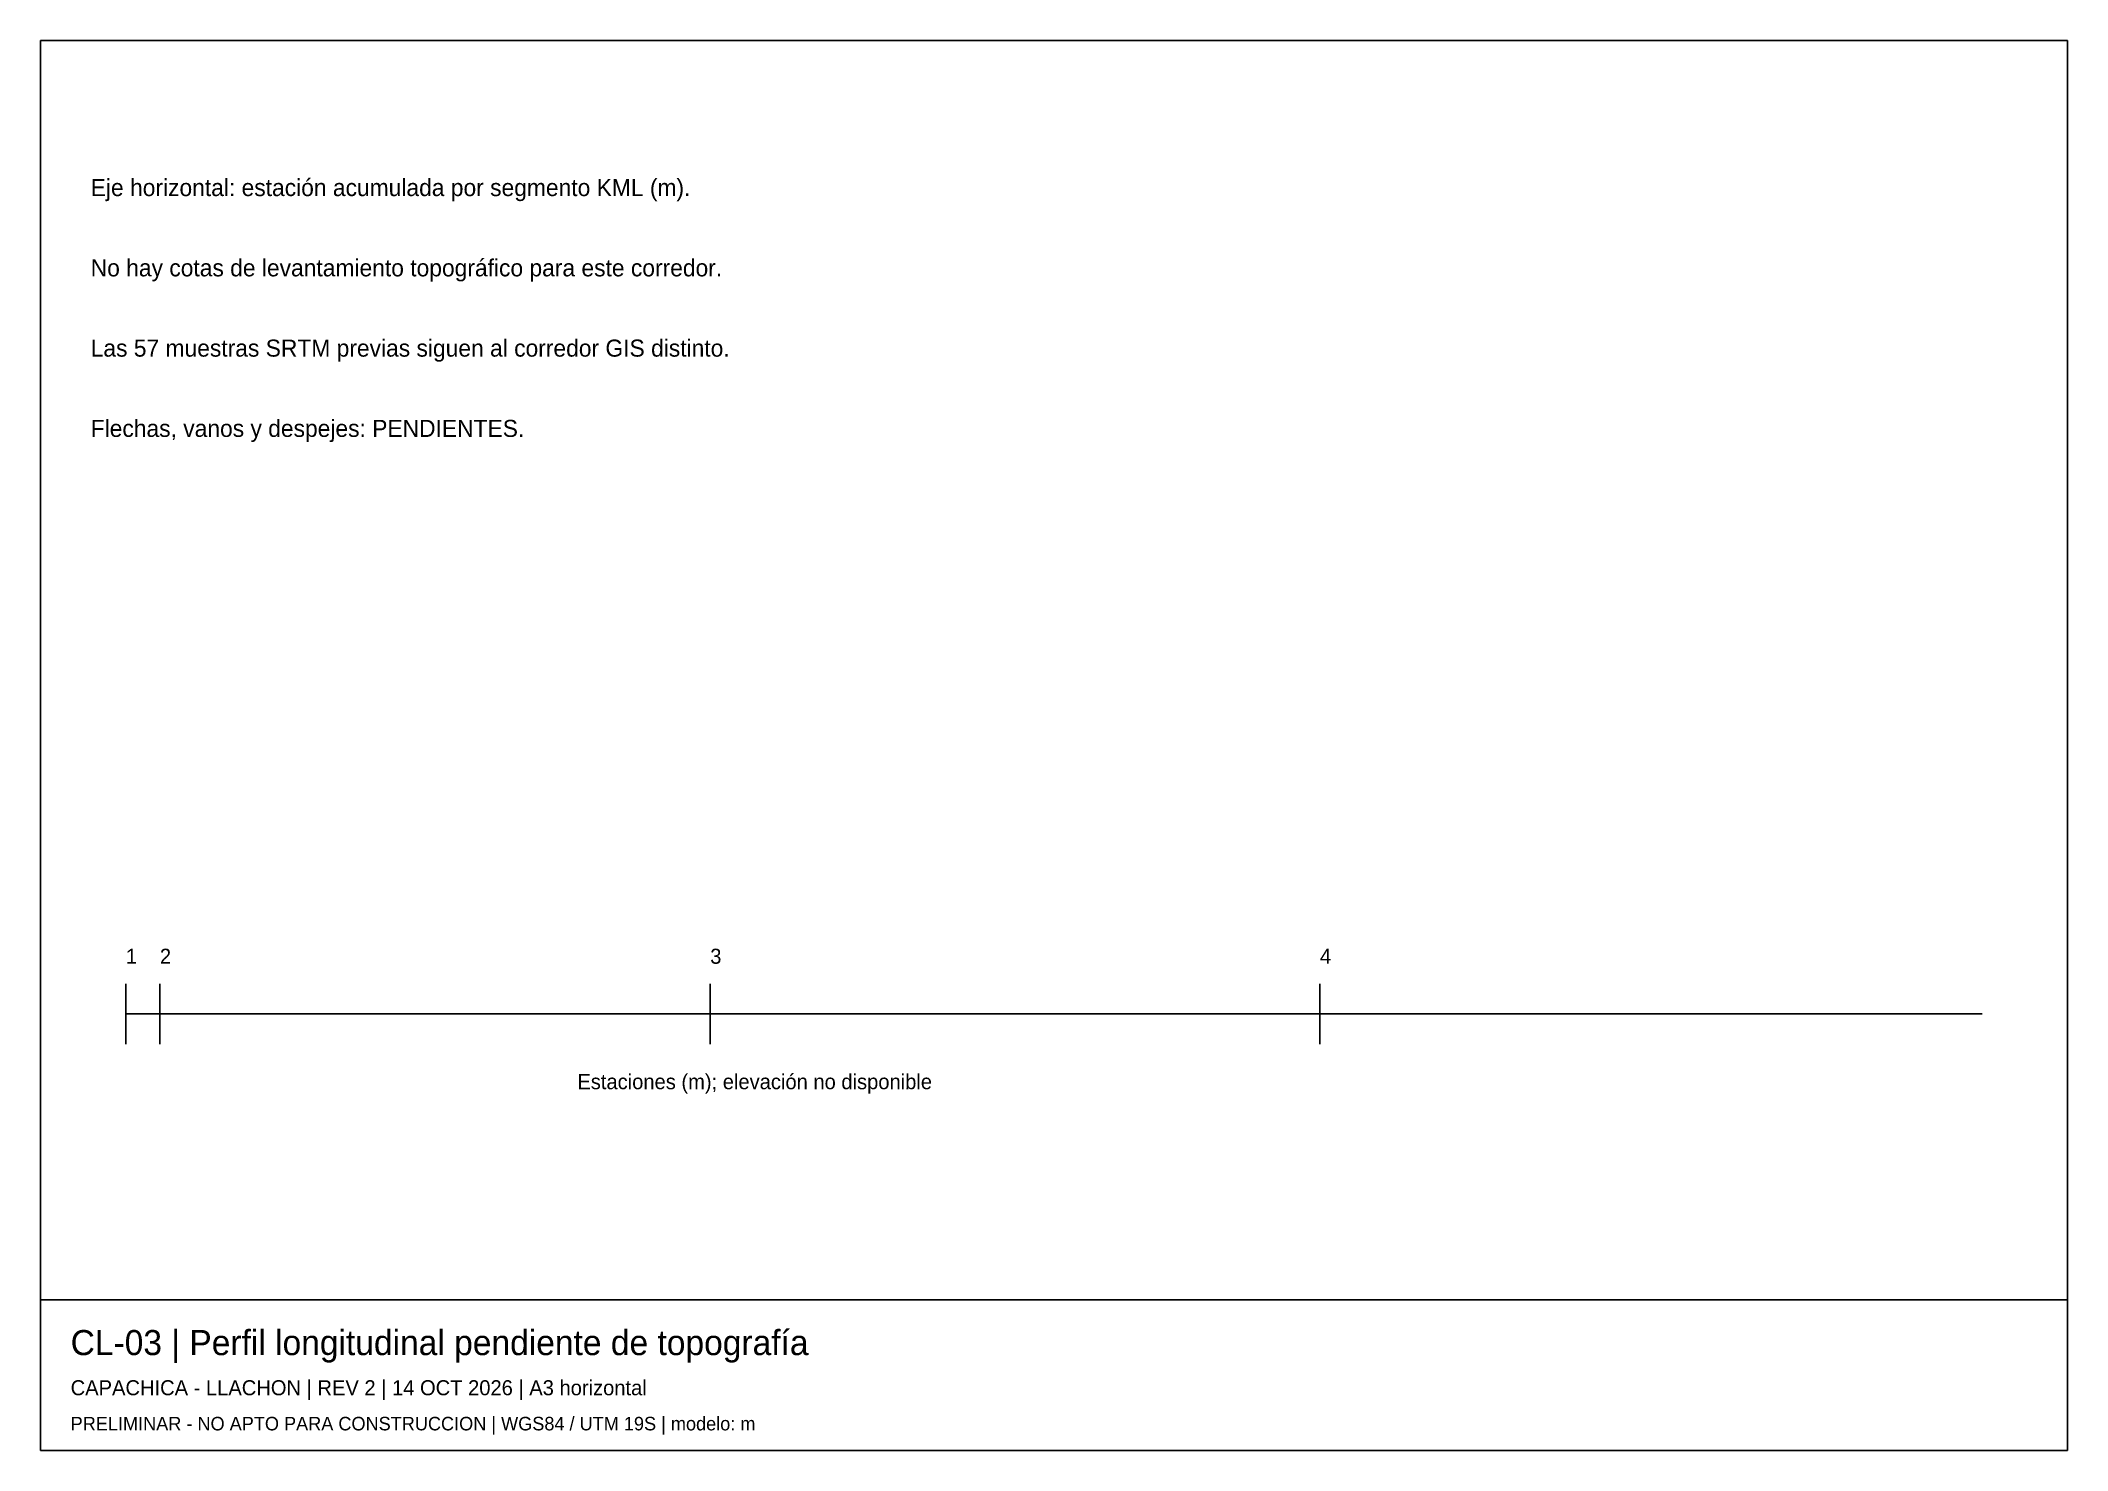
# Paper-space layout 'CL-03_A3' of a CAD drawing. Header units: metres, sheet in millimetres. Extents: x 8 to 412, y 8 to 289.
import ezdxf

# ---------------------------------------------------------------- set-up
doc = ezdxf.new("R2010")
doc.units = ezdxf.units.M
for name, color, linetype in [('MARCO', 7, 'Continuous'), ('PENDIENTE', 2, 'Continuous'), ('ROTULO', 7, 'Continuous')]:
    doc.layers.add(name, color=color, linetype=linetype)

psp = doc.layouts.new('CL-03_A3')

# ---------------------------------------------------------------- linework, layer by layer
at = {"layer": 'MARCO'}
psp.add_line((8, 38), (412, 38), dxfattribs=at)
psp.add_lwpolyline([(8, 8), (412, 8), (412, 289), (8, 289), (8, 8)], dxfattribs=at)
at = {"layer": 'ROTULO'}
for p, q in [((25, 89), (25, 101)), ((31.79, 89), (31.79, 101)), ((141.48, 89), (141.48, 101)), ((263, 89), (263, 101)), ((25, 95), (395, 95))]:
    psp.add_line(p, q, dxfattribs=at)

# ---------------------------------------------------------------- texts
at = {"layer": 'PENDIENTE'}
for s, p in [('Eje horizontal: estación acumulada por segmento KML (m).', (18, 258)), ('No hay cotas de levantamiento topográfico para este corredor.', (18, 242)), ('Las 57 muestras SRTM previas siguen al corredor GIS distinto.', (18, 226)), ('Flechas, vanos y despejes: PENDIENTES.', (18, 210))]:
    psp.add_text(s, height=3.4, dxfattribs=at).set_placement(p)
at = {"layer": 'ROTULO'}
for s, height, p in [('1', 3, (25, 105)), ('2', 3, (31.79, 105)), ('3', 3, (141.48, 105)), ('4', 3, (263, 105)), ('Estaciones (m); elevación no disponible', 3, (115, 80)), ('CL-03 | Perfil longitudinal pendiente de topografía', 5, (14, 27)), ('CAPACHICA - LLACHON | REV 2 | 14 OCT 2026 | A3 horizontal', 3, (14, 19)), ('PRELIMINAR - NO APTO PARA CONSTRUCCION | WGS84 / UTM 19S | modelo: m', 2.7, (14, 12))]:
    psp.add_text(s, height=height, dxfattribs=at).set_placement(p)

doc.saveas('drawing.dxf')
